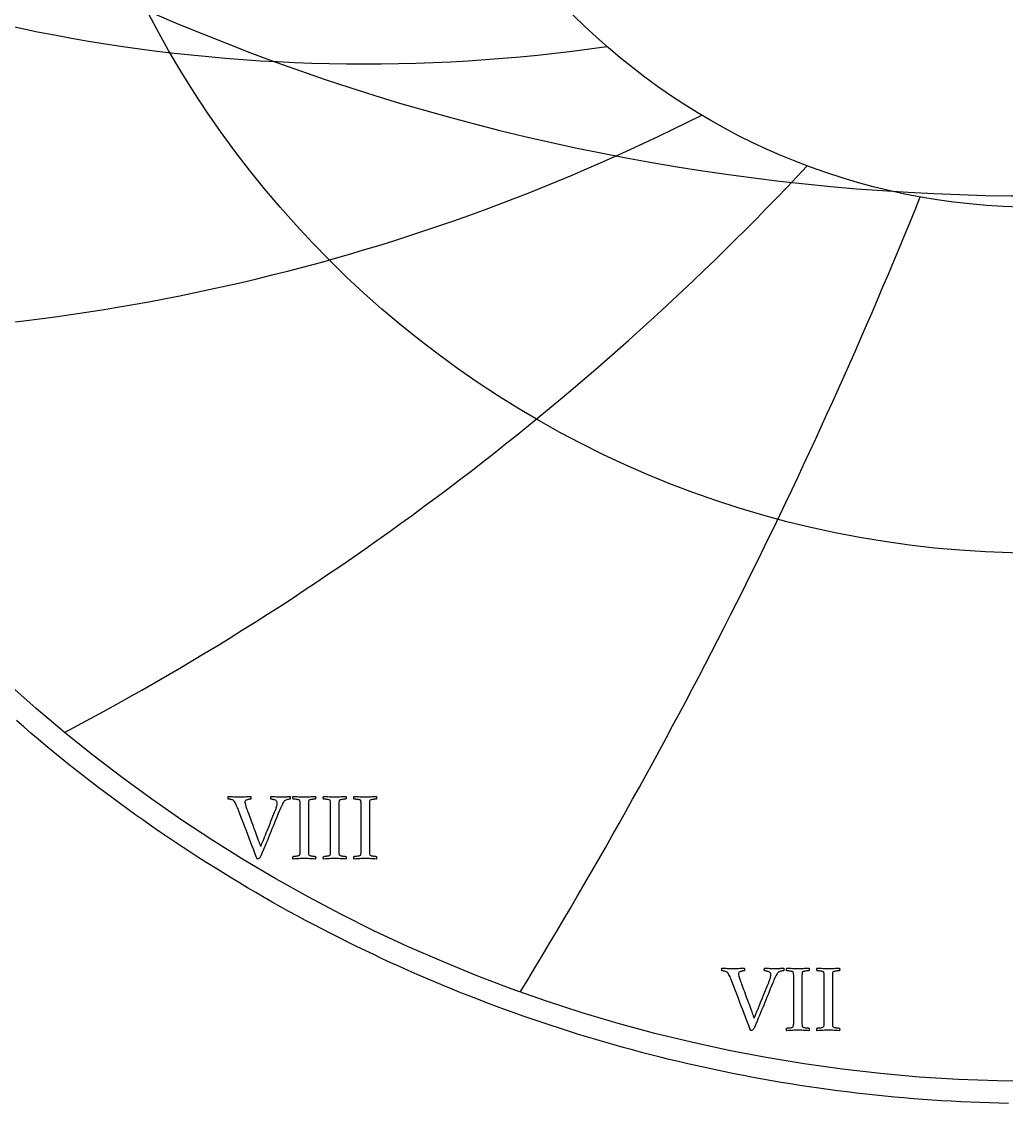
# Model space of a CAD drawing. Header units: millimetres. Extents: x -69 to 69, y -69 to 71.
# Drawn here: x -45.41 to -1.37, y -69.38 to -21 of the extents above; entities that cross this region are included whole.
import ezdxf

# ---------------------------------------------------------------- set-up
doc = ezdxf.new("R2010")
doc.units = ezdxf.units.MM
for name, color, linetype in [('CUT_OUTER', 1, 'Continuous'), ('ENGRAVE', 7, 'Continuous'), ('ENGRAVE_FINE', 8, 'Continuous'), ('TEXT', 5, 'Continuous')]:
    doc.layers.add(name, color=color, linetype=linetype)

msp = doc.modelspace()

# ---------------------------------------------------------------- linework, layer by layer
at = {"layer": 'CUT_OUTER'}
msp.add_lwpolyline([(-1.2772, -69.3782), (-1.7029, -69.3691), (-2.1285, -69.3573), (-2.5541, -69.343), (-2.9795, -69.326), (-3.4048, -69.3064), (-3.83, -69.2842), (-4.255, -69.2594), (-4.6799, -69.232), (-5.1046, -69.202), (-5.5292, -69.1694), (-5.9535, -69.1341), (-6.3776, -69.0963), (-6.8014, -69.0559), (-7.225, -69.0128), (-7.6483, -68.9672), (-8.0713, -68.919), (-8.4941, -68.8682), (-8.9165, -68.8147), (-9.3386, -68.7587), (-9.7603, -68.7001), (-10.1816, -68.639), (-10.6026, -68.5752), (-11.0232, -68.5088), (-11.4433, -68.4399), (-11.863, -68.3684), (-12.2823, -68.2943), (-12.7011, -68.2177), (-13.1195, -68.1385), (-13.5373, -68.0567), (-13.9547, -67.9723), (-14.3715, -67.8854), (-14.7877, -67.796), (-15.2034, -67.704), (-15.6186, -67.6094), (-16.0331, -67.5123), (-16.4471, -67.4127), (-16.8604, -67.3105), (-17.2731, -67.2057), (-17.6851, -67.0985), (-18.0965, -66.9887), (-18.5072, -66.8764), (-18.9172, -66.7616), (-19.3265, -66.6443), (-19.735, -66.5244), (-20.1429, -66.4021), (-20.5499, -66.2772), (-20.9562, -66.1499), (-21.3617, -66.0201), (-21.7664, -65.8878), (-22.1702, -65.753), (-22.5733, -65.6157), (-22.9755, -65.476), (-23.3768, -65.3337), (-23.7772, -65.1891), (-24.1768, -65.042), (-24.5754, -64.8924), (-24.9731, -64.7404), (-25.3699, -64.5859), (-25.7657, -64.429), (-26.1605, -64.2697), (-26.5544, -64.108), (-26.9473, -63.9439), (-27.3391, -63.7773), (-27.7299, -63.6084), (-28.1197, -63.437), (-28.5084, -63.2633), (-28.896, -63.0872), (-29.2826, -62.9087), (-29.668, -62.7278), (-30.0524, -62.5446), (-30.4356, -62.359), (-30.8176, -62.1711), (-31.1985, -61.9808), (-31.5783, -61.7882), (-31.9568, -61.5933), (-32.3341, -61.3961), (-32.7102, -61.1965), (-33.0851, -60.9947), (-33.4587, -60.7905), (-33.8311, -60.5841), (-34.2022, -60.3753), (-34.572, -60.1643), (-34.9405, -59.9511), (-35.3077, -59.7356), (-35.6736, -59.5178), (-36.0381, -59.2978), (-36.4013, -59.0755), (-36.7631, -58.8511), (-37.1235, -58.6244), (-37.4825, -58.3955), (-37.8401, -58.1644), (-38.1963, -57.9311), (-38.551, -57.6957), (-38.9043, -57.458), (-39.2561, -57.2183), (-39.6065, -56.9763), (-39.9553, -56.7322), (-40.3027, -56.486), (-40.6485, -56.2376), (-40.9928, -55.9872), (-41.3356, -55.7346), (-41.6768, -55.4799), (-42.0164, -55.2231), (-42.3545, -54.9643), (-42.6909, -54.7034), (-43.0258, -54.4404), (-43.359, -54.1754), (-43.6906, -53.9083), (-44.0205, -53.6392), (-44.3488, -53.3681), (-44.6755, -53.095), (-45.0004, -52.8198), (-45.3237, -52.5427), (-45.6452, -52.2636)], dxfattribs=at)
at = {"layer": 'ENGRAVE'}
for radius in [68.4, 44.7739, 29.3085]:
    msp.add_circle((0, 0), radius, dxfattribs=at)
for centre, radius, start, end in [((-30.0679, 52.0792), 74.9735, 240.368967, 278.303282), ((-56.2428, 56.2428), 91.2755, 268.414464, 296.8652), ((-102.7349, 59.314), 126.7963, 297.85423, 316.821388), ((-228.3873, 61.1962), 240.6459, 328.545, 338.028579)]:
    msp.add_arc(centre, radius, start, end, dxfattribs=at)
at = {"layer": 'ENGRAVE_FINE'}
msp.add_arc((0, 70.6318), 99.4314, 226.548961, 313.451039, dxfattribs=at)
at = {"layer": 'TEXT'}
for points in [[(-35.6866, -55.669), (-35.6181, -55.6686), (-35.5507, -55.6674), (-35.4844, -55.6654), (-35.4191, -55.6626), (-35.3547, -55.6595), (-35.2908, -55.6566), (-35.2274, -55.6541), (-35.1645, -55.6518), (-35.1609, -55.6624), (-35.1586, -55.6771), (-35.1577, -55.6959), (-35.1581, -55.7187), (-35.1598, -55.7406), (-35.1629, -55.757), (-35.1674, -55.7676), (-35.1732, -55.7726), (-35.1846, -55.7733), (-35.2018, -55.7753), (-35.2246, -55.7787), (-35.253, -55.7834), (-35.2839, -55.7899), (-35.314, -55.7985), (-35.3432, -55.8093), (-35.3717, -55.8222), (-35.3962, -55.8383), (-35.4137, -55.8583), (-35.4242, -55.8825), (-35.4278, -55.9107), (-35.4229, -55.9544), (-35.4083, -56.0164), (-35.3841, -56.0967), (-35.3501, -56.1954), (-35.3313, -56.2468), (-35.3096, -56.306), (-35.285, -56.373), (-35.2573, -56.4479), (-35.2275, -56.5286), (-35.1964, -56.6134), (-35.1639, -56.7023), (-35.13, -56.7952), (-35.0954, -56.8901), (-35.0605, -56.9851), (-35.0253, -57.08), (-34.9898, -57.1749), (-34.955, -57.268), (-34.9218, -57.3572), (-34.8903, -57.4427), (-34.8604, -57.5244), (-34.8326, -57.6006), (-34.8075, -57.6695), (-34.7851, -57.7311), (-34.7654, -57.7855), (-34.7491, -57.8304), (-34.7368, -57.8637), (-34.7286, -57.8854), (-34.7244, -57.8955), (-34.7177, -57.8808), (-34.7061, -57.854), (-34.6896, -57.815), (-34.6683, -57.7639), (-34.6431, -57.7028), (-34.6149, -57.6339), (-34.5838, -57.5572), (-34.5497, -57.4726), (-34.5131, -57.3819), (-34.4747, -57.2866), (-34.4344, -57.1866), (-34.3922, -57.0821), (-34.3489, -56.9749), (-34.3054, -56.8669), (-34.2615, -56.7581), (-34.2174, -56.6485), (-34.1739, -56.5401), (-34.1317, -56.4349), (-34.0908, -56.333), (-34.0513, -56.2343), (-34.0368, -56.1971), (-34.0233, -56.1588), (-34.0109, -56.1194), (-33.9995, -56.0789), (-33.9901, -56.0396), (-33.9834, -56.0034), (-33.9793, -55.9705), (-33.978, -55.9409), (-33.9816, -55.9085), (-33.9925, -55.8805), (-34.0107, -55.8567), (-34.0362, -55.8373), (-34.0659, -55.8214), (-34.0966, -55.8082), (-34.1284, -55.7977), (-34.1613, -55.7899), (-34.1922, -55.7842), (-34.218, -55.7801), (-34.2386, -55.7777), (-34.2541, -55.7769), (-34.2617, -55.77), (-34.2671, -55.758), (-34.2703, -55.7409), (-34.2714, -55.7187), (-34.2703, -55.6959), (-34.2671, -55.6771), (-34.2617, -55.6624), (-34.2541, -55.6518), (-34.1967, -55.6541), (-34.1409, -55.6566), (-34.0866, -55.6595), (-34.0341, -55.6626), (-33.9815, -55.6654), (-33.9273, -55.6674), (-33.8714, -55.6686), (-33.814, -55.669), (-33.7669, -55.6689), (-33.725, -55.6685), (-33.6882, -55.6678), (-33.6565, -55.6669), (-33.6275, -55.6657), (-33.5988, -55.6642), (-33.5704, -55.6624), (-33.5422, -55.6604), (-33.5125, -55.6582), (-33.4796, -55.6561), (-33.4435, -55.6539), (-33.4041, -55.6518), (-33.4006, -55.6626), (-33.3987, -55.6777), (-33.3984, -55.6971), (-33.3998, -55.7208), (-33.4022, -55.7435), (-33.4052, -55.7596), (-33.4087, -55.7694), (-33.4127, -55.7726), (-33.4298, -55.7739), (-33.4553, -55.778), (-33.4892, -55.7847), (-33.5314, -55.7942), (-33.5755, -55.8076), (-33.615, -55.8265), (-33.6499, -55.8508), (-33.6802, -55.8805), (-33.7011, -55.9076), (-33.725, -55.9457), (-33.7518, -55.9949), (-33.7816, -56.0552), (-33.812, -56.1203), (-33.8404, -56.1841), (-33.867, -56.2465), (-33.8917, -56.3076), (-33.9487, -56.4492), (-34.0033, -56.5849), (-34.0555, -56.7146), (-34.1053, -56.8384), (-34.1535, -56.9581), (-34.2013, -57.0757), (-34.2485, -57.1911), (-34.2951, -57.3044), (-34.3419, -57.4176), (-34.3895, -57.533), (-34.4379, -57.6506), (-34.4871, -57.7704), (-34.5384, -57.8944), (-34.5928, -58.0249), (-34.6505, -58.1619), (-34.7115, -58.3054), (-34.7292, -58.3432), (-34.7476, -58.3744), (-34.7669, -58.3992), (-34.787, -58.4176), (-34.8076, -58.4308), (-34.8285, -58.4402), (-34.8497, -58.4459), (-34.8711, -58.4478), (-34.8773, -58.446), (-34.883, -58.4408), (-34.8881, -58.432), (-34.8927, -58.4197), (-34.897, -58.4067), (-34.9013, -58.3955), (-34.9057, -58.3862), (-34.91, -58.3788), (-34.98, -58.1942), (-35.0475, -58.0158), (-35.1126, -57.8436), (-35.1753, -57.6776), (-35.2371, -57.514), (-35.2994, -57.3491), (-35.3622, -57.1829), (-35.4256, -57.0153), (-35.4913, -56.8427), (-35.561, -56.6614), (-35.6347, -56.4716), (-35.7125, -56.2731), (-35.7361, -56.2122), (-35.7595, -56.1545), (-35.7825, -56.1), (-35.8053, -56.0487), (-35.8286, -56.0002), (-35.8533, -55.9538), (-35.8793, -55.9096), (-35.9067, -55.8675), (-35.9196, -55.8511), (-35.9369, -55.8362), (-35.9585, -55.823), (-35.9844, -55.8114), (-36.0123, -55.8014), (-36.0399, -55.7931), (-36.0673, -55.7863), (-36.0944, -55.7812), (-36.1196, -55.7774), (-36.1413, -55.7747), (-36.1595, -55.7731), (-36.1742, -55.7726), (-36.1761, -55.769), (-36.1775, -55.758), (-36.1783, -55.7398), (-36.1785, -55.7143), (-36.1783, -55.6886), (-36.1775, -55.6696), (-36.1761, -55.6573), (-36.1742, -55.6518), (-36.104, -55.6541), (-36.0399, -55.6566), (-35.9821, -55.6595), (-35.9304, -55.6626), (-35.8788, -55.6654), (-35.8209, -55.6674), (-35.7569, -55.6686), (-35.6866, -55.669)], [(-32.7698, -55.669), (-32.7077, -55.6686), (-32.6463, -55.6674), (-32.5858, -55.6654), (-32.526, -55.6626), (-32.466, -55.6595), (-32.4047, -55.6566), (-32.342, -55.6541), (-32.2779, -55.6518), (-32.2705, -55.662), (-32.2655, -55.6755), (-32.263, -55.6922), (-32.2628, -55.7122), (-32.2646, -55.7321), (-32.2677, -55.7489), (-32.2721, -55.7623), (-32.2779, -55.7726), (-32.2936, -55.773), (-32.3146, -55.7742), (-32.341, -55.7762), (-32.3728, -55.7791), (-32.4068, -55.7827), (-32.4397, -55.7872), (-32.4716, -55.7924), (-32.5023, -55.7985), (-32.5293, -55.8058), (-32.5498, -55.8147), (-32.5638, -55.8252), (-32.5713, -55.8373), (-32.5771, -55.8605), (-32.5816, -55.8869), (-32.5847, -55.9166), (-32.5864, -55.9495), (-32.5874, -55.9848), (-32.5881, -56.0218), (-32.5885, -56.0603), (-32.5886, -56.1005), (-32.5886, -56.107), (-32.5886, -56.1135), (-32.5886, -56.1199), (-32.5886, -56.1264), (-32.5886, -56.1329), (-32.5886, -56.1394), (-32.5886, -56.1458), (-32.5886, -56.1523), (-32.5886, -57.9516), (-32.5886, -57.9581), (-32.5886, -57.9645), (-32.5886, -57.971), (-32.5886, -57.9775), (-32.5886, -57.9839), (-32.5886, -57.9904), (-32.5886, -57.9969), (-32.5886, -58.0034), (-32.5885, -58.0434), (-32.5881, -58.0816), (-32.5874, -58.1178), (-32.5864, -58.1522), (-32.5847, -58.1842), (-32.5816, -58.2132), (-32.5771, -58.2392), (-32.5713, -58.2623), (-32.5638, -58.2728), (-32.5498, -58.2827), (-32.5293, -58.2922), (-32.5023, -58.3011), (-32.4716, -58.309), (-32.4397, -58.3156), (-32.4068, -58.3209), (-32.3728, -58.3248), (-32.341, -58.3277), (-32.3146, -58.3297), (-32.2936, -58.3309), (-32.2779, -58.3313), (-32.2721, -58.3415), (-32.2677, -58.355), (-32.2646, -58.3717), (-32.2628, -58.3917), (-32.263, -58.4117), (-32.2655, -58.4284), (-32.2705, -58.4419), (-32.2779, -58.4521), (-32.342, -58.4479), (-32.4047, -58.444), (-32.466, -58.4404), (-32.526, -58.437), (-32.5858, -58.4342), (-32.6463, -58.4322), (-32.7077, -58.4309), (-32.7698, -58.4305), (-32.8305, -58.4309), (-32.8917, -58.4322), (-32.9535, -58.4342), (-33.0158, -58.437), (-33.0786, -58.4404), (-33.142, -58.444), (-33.2059, -58.4479), (-33.2703, -58.4521), (-33.2778, -58.4419), (-33.2827, -58.4284), (-33.2853, -58.4117), (-33.2854, -58.3917), (-33.2837, -58.3717), (-33.2806, -58.355), (-33.2761, -58.3415), (-33.2703, -58.3313), (-33.2547, -58.3309), (-33.2337, -58.3297), (-33.2072, -58.3277), (-33.1754, -58.3248), (-33.1413, -58.3209), (-33.108, -58.3156), (-33.0755, -58.309), (-33.0438, -58.3011), (-33.0162, -58.2922), (-32.9958, -58.2827), (-32.9827, -58.2728), (-32.9769, -58.2623), (-32.9692, -58.2345), (-32.9634, -58.2029), (-32.9595, -58.1676), (-32.9575, -58.1285), (-32.9566, -58.0867), (-32.9559, -58.0433), (-32.9555, -57.9982), (-32.9554, -57.9516), (-32.9554, -56.1523), (-32.9555, -56.1055), (-32.9559, -56.0601), (-32.9566, -56.016), (-32.9575, -55.9732), (-32.9595, -55.9332), (-32.9634, -55.8972), (-32.9692, -55.8652), (-32.9769, -55.8373), (-32.9827, -55.8252), (-32.9958, -55.8147), (-33.0162, -55.8058), (-33.0438, -55.7985), (-33.0755, -55.7924), (-33.108, -55.7872), (-33.1413, -55.7827), (-33.1754, -55.7791), (-33.2072, -55.7762), (-33.2337, -55.7742), (-33.2547, -55.773), (-33.2703, -55.7726), (-33.2761, -55.7623), (-33.2806, -55.7489), (-33.2837, -55.7321), (-33.2854, -55.7122), (-33.2853, -55.6922), (-33.2827, -55.6755), (-33.2778, -55.662), (-33.2703, -55.6518), (-33.2059, -55.6541), (-33.142, -55.6566), (-33.0786, -55.6595), (-33.0158, -55.6626), (-32.9535, -55.6654), (-32.8917, -55.6674), (-32.8305, -55.6686), (-32.7698, -55.669)], [(-31.4063, -55.669), (-31.3442, -55.6686), (-31.2828, -55.6674), (-31.2223, -55.6654), (-31.1625, -55.6626), (-31.1025, -55.6595), (-31.0412, -55.6566), (-30.9785, -55.6541), (-30.9144, -55.6518), (-30.907, -55.662), (-30.902, -55.6755), (-30.8995, -55.6922), (-30.8993, -55.7122), (-30.9011, -55.7321), (-30.9042, -55.7489), (-30.9086, -55.7623), (-30.9144, -55.7726), (-30.9301, -55.773), (-30.9511, -55.7742), (-30.9775, -55.7762), (-31.0094, -55.7791), (-31.0433, -55.7827), (-31.0762, -55.7872), (-31.1081, -55.7924), (-31.1388, -55.7985), (-31.1658, -55.8058), (-31.1863, -55.8147), (-31.2003, -55.8252), (-31.2078, -55.8373), (-31.2136, -55.8605), (-31.2181, -55.8869), (-31.2212, -55.9166), (-31.2229, -55.9495), (-31.2239, -55.9848), (-31.2246, -56.0218), (-31.225, -56.0603), (-31.2251, -56.1005), (-31.2251, -56.107), (-31.2251, -56.1135), (-31.2251, -56.1199), (-31.2251, -56.1264), (-31.2251, -56.1329), (-31.2251, -56.1394), (-31.2251, -56.1458), (-31.2251, -56.1523), (-31.2251, -57.9516), (-31.2251, -57.9581), (-31.2251, -57.9645), (-31.2251, -57.971), (-31.2251, -57.9775), (-31.2251, -57.9839), (-31.2251, -57.9904), (-31.2251, -57.9969), (-31.2251, -58.0034), (-31.225, -58.0434), (-31.2246, -58.0816), (-31.2239, -58.1178), (-31.2229, -58.1522), (-31.2212, -58.1842), (-31.2181, -58.2132), (-31.2136, -58.2392), (-31.2078, -58.2623), (-31.2003, -58.2728), (-31.1863, -58.2827), (-31.1658, -58.2922), (-31.1388, -58.3011), (-31.1081, -58.309), (-31.0762, -58.3156), (-31.0433, -58.3209), (-31.0094, -58.3248), (-30.9775, -58.3277), (-30.9511, -58.3297), (-30.9301, -58.3309), (-30.9144, -58.3313), (-30.9086, -58.3415), (-30.9042, -58.355), (-30.9011, -58.3717), (-30.8993, -58.3917), (-30.8995, -58.4117), (-30.902, -58.4284), (-30.907, -58.4419), (-30.9144, -58.4521), (-30.9785, -58.4479), (-31.0412, -58.444), (-31.1025, -58.4404), (-31.1625, -58.437), (-31.2223, -58.4342), (-31.2828, -58.4322), (-31.3442, -58.4309), (-31.4063, -58.4305), (-31.467, -58.4309), (-31.5282, -58.4322), (-31.59, -58.4342), (-31.6523, -58.437), (-31.7151, -58.4404), (-31.7785, -58.444), (-31.8424, -58.4479), (-31.9068, -58.4521), (-31.9143, -58.4419), (-31.9193, -58.4284), (-31.9218, -58.4117), (-31.9219, -58.3917), (-31.9202, -58.3717), (-31.9171, -58.355), (-31.9126, -58.3415), (-31.9068, -58.3313), (-31.8912, -58.3309), (-31.8702, -58.3297), (-31.8437, -58.3277), (-31.8119, -58.3248), (-31.7778, -58.3209), (-31.7445, -58.3156), (-31.712, -58.309), (-31.6803, -58.3011), (-31.6527, -58.2922), (-31.6323, -58.2827), (-31.6192, -58.2728), (-31.6134, -58.2623), (-31.6058, -58.2345), (-31.6, -58.2029), (-31.596, -58.1676), (-31.594, -58.1285), (-31.5931, -58.0867), (-31.5924, -58.0433), (-31.592, -57.9982), (-31.5919, -57.9516), (-31.5919, -56.1523), (-31.592, -56.1055), (-31.5924, -56.0601), (-31.5931, -56.016), (-31.594, -55.9732), (-31.596, -55.9332), (-31.6, -55.8972), (-31.6058, -55.8652), (-31.6134, -55.8373), (-31.6192, -55.8252), (-31.6323, -55.8147), (-31.6527, -55.8058), (-31.6803, -55.7985), (-31.712, -55.7924), (-31.7445, -55.7872), (-31.7778, -55.7827), (-31.8119, -55.7791), (-31.8437, -55.7762), (-31.8702, -55.7742), (-31.8912, -55.773), (-31.9068, -55.7726), (-31.9126, -55.7623), (-31.9171, -55.7489), (-31.9202, -55.7321), (-31.9219, -55.7122), (-31.9218, -55.6922), (-31.9193, -55.6755), (-31.9143, -55.662), (-31.9068, -55.6518), (-31.8424, -55.6541), (-31.7785, -55.6566), (-31.7151, -55.6595), (-31.6523, -55.6626), (-31.59, -55.6654), (-31.5282, -55.6674), (-31.467, -55.6686), (-31.4063, -55.669)], [(-30.0428, -55.669), (-29.9807, -55.6686), (-29.9193, -55.6674), (-29.8588, -55.6654), (-29.799, -55.6626), (-29.739, -55.6595), (-29.6777, -55.6566), (-29.615, -55.6541), (-29.5509, -55.6518), (-29.5435, -55.662), (-29.5385, -55.6755), (-29.536, -55.6922), (-29.5358, -55.7122), (-29.5376, -55.7321), (-29.5407, -55.7489), (-29.5451, -55.7623), (-29.5509, -55.7726), (-29.5666, -55.773), (-29.5876, -55.7742), (-29.614, -55.7762), (-29.6459, -55.7791), (-29.6798, -55.7827), (-29.7128, -55.7872), (-29.7446, -55.7924), (-29.7753, -55.7985), (-29.8023, -55.8058), (-29.8228, -55.8147), (-29.8368, -55.8252), (-29.8444, -55.8373), (-29.8502, -55.8605), (-29.8546, -55.8869), (-29.8577, -55.9166), (-29.8595, -55.9495), (-29.8604, -55.9848), (-29.8611, -56.0218), (-29.8615, -56.0603), (-29.8616, -56.1005), (-29.8616, -56.107), (-29.8616, -56.1135), (-29.8616, -56.1199), (-29.8616, -56.1264), (-29.8616, -56.1329), (-29.8616, -56.1394), (-29.8616, -56.1458), (-29.8616, -56.1523), (-29.8616, -57.9516), (-29.8616, -57.9581), (-29.8616, -57.9645), (-29.8616, -57.971), (-29.8616, -57.9775), (-29.8616, -57.9839), (-29.8616, -57.9904), (-29.8616, -57.9969), (-29.8616, -58.0034), (-29.8615, -58.0434), (-29.8611, -58.0816), (-29.8604, -58.1178), (-29.8595, -58.1522), (-29.8577, -58.1842), (-29.8546, -58.2132), (-29.8502, -58.2392), (-29.8444, -58.2623), (-29.8368, -58.2728), (-29.8228, -58.2827), (-29.8023, -58.2922), (-29.7753, -58.3011), (-29.7446, -58.309), (-29.7128, -58.3156), (-29.6798, -58.3209), (-29.6459, -58.3248), (-29.614, -58.3277), (-29.5876, -58.3297), (-29.5666, -58.3309), (-29.5509, -58.3313), (-29.5451, -58.3415), (-29.5407, -58.355), (-29.5376, -58.3717), (-29.5358, -58.3917), (-29.536, -58.4117), (-29.5385, -58.4284), (-29.5435, -58.4419), (-29.5509, -58.4521), (-29.615, -58.4479), (-29.6777, -58.444), (-29.739, -58.4404), (-29.799, -58.437), (-29.8588, -58.4342), (-29.9193, -58.4322), (-29.9807, -58.4309), (-30.0428, -58.4305), (-30.1035, -58.4309), (-30.1647, -58.4322), (-30.2265, -58.4342), (-30.2888, -58.437), (-30.3516, -58.4404), (-30.415, -58.444), (-30.4789, -58.4479), (-30.5434, -58.4521), (-30.5508, -58.4419), (-30.5558, -58.4284), (-30.5583, -58.4117), (-30.5585, -58.3917), (-30.5567, -58.3717), (-30.5536, -58.355), (-30.5492, -58.3415), (-30.5434, -58.3313), (-30.5277, -58.3309), (-30.5067, -58.3297), (-30.4803, -58.3277), (-30.4484, -58.3248), (-30.4143, -58.3209), (-30.381, -58.3156), (-30.3485, -58.309), (-30.3168, -58.3011), (-30.2892, -58.2922), (-30.2688, -58.2827), (-30.2557, -58.2728), (-30.2499, -58.2623), (-30.2423, -58.2345), (-30.2365, -58.2029), (-30.2326, -58.1676), (-30.2305, -58.1285), (-30.2296, -58.0867), (-30.2289, -58.0433), (-30.2285, -57.9982), (-30.2284, -57.9516), (-30.2284, -56.1523), (-30.2285, -56.1055), (-30.2289, -56.0601), (-30.2296, -56.016), (-30.2305, -55.9732), (-30.2326, -55.9332), (-30.2365, -55.8972), (-30.2423, -55.8652), (-30.2499, -55.8373), (-30.2557, -55.8252), (-30.2688, -55.8147), (-30.2892, -55.8058), (-30.3168, -55.7985), (-30.3485, -55.7924), (-30.381, -55.7872), (-30.4143, -55.7827), (-30.4484, -55.7791), (-30.4803, -55.7762), (-30.5067, -55.7742), (-30.5277, -55.773), (-30.5434, -55.7726), (-30.5492, -55.7623), (-30.5536, -55.7489), (-30.5567, -55.7321), (-30.5585, -55.7122), (-30.5583, -55.6922), (-30.5558, -55.6755), (-30.5508, -55.662), (-30.5434, -55.6518), (-30.4789, -55.6541), (-30.415, -55.6566), (-30.3516, -55.6595), (-30.2888, -55.6626), (-30.2265, -55.6654), (-30.1647, -55.6674), (-30.1035, -55.6686), (-30.0428, -55.669)], [(-13.6109, -63.3468), (-13.5424, -63.3464), (-13.475, -63.3452), (-13.4086, -63.3432), (-13.3434, -63.3403), (-13.2789, -63.3372), (-13.215, -63.3344), (-13.1516, -63.3318), (-13.0888, -63.3296), (-13.0851, -63.3402), (-13.0828, -63.3549), (-13.0819, -63.3736), (-13.0823, -63.3964), (-13.0841, -63.4184), (-13.0872, -63.4347), (-13.0916, -63.4454), (-13.0974, -63.4504), (-13.1089, -63.451), (-13.126, -63.4531), (-13.1488, -63.4564), (-13.1772, -63.4612), (-13.2081, -63.4676), (-13.2382, -63.4763), (-13.2674, -63.487), (-13.2959, -63.5), (-13.3204, -63.516), (-13.338, -63.5361), (-13.3485, -63.5603), (-13.352, -63.5884), (-13.3471, -63.6321), (-13.3326, -63.6942), (-13.3083, -63.7745), (-13.2743, -63.8732), (-13.2556, -63.9246), (-13.2339, -63.9838), (-13.2092, -64.0508), (-13.1815, -64.1256), (-13.1517, -64.2064), (-13.1206, -64.2912), (-13.0881, -64.3801), (-13.0543, -64.473), (-13.0196, -64.5679), (-12.9847, -64.6628), (-12.9495, -64.7578), (-12.914, -64.8527), (-12.8792, -64.9457), (-12.8461, -65.035), (-12.8145, -65.1205), (-12.7846, -65.2022), (-12.7568, -65.2784), (-12.7317, -65.3473), (-12.7093, -65.4089), (-12.6897, -65.4632), (-12.6733, -65.5081), (-12.6611, -65.5415), (-12.6528, -65.5632), (-12.6487, -65.5733), (-12.6419, -65.5586), (-12.6303, -65.5317), (-12.6139, -65.4928), (-12.5926, -65.4417), (-12.5674, -65.3806), (-12.5392, -65.3117), (-12.508, -65.235), (-12.4739, -65.1504), (-12.4374, -65.0597), (-12.3989, -64.9643), (-12.3586, -64.8644), (-12.3164, -64.7599), (-12.2731, -64.6527), (-12.2296, -64.5447), (-12.1858, -64.4359), (-12.1417, -64.3263), (-12.0981, -64.2179), (-12.0559, -64.1127), (-12.0151, -64.0108), (-11.9755, -63.9121), (-11.961, -63.8748), (-11.9475, -63.8365), (-11.9351, -63.7972), (-11.9238, -63.7567), (-11.9143, -63.7174), (-11.9076, -63.6812), (-11.9035, -63.6483), (-11.9022, -63.6187), (-11.9058, -63.5863), (-11.9168, -63.5582), (-11.935, -63.5345), (-11.9604, -63.5151), (-11.9901, -63.4992), (-12.0209, -63.486), (-12.0527, -63.4755), (-12.0856, -63.4676), (-12.1165, -63.462), (-12.1422, -63.4579), (-12.1628, -63.4555), (-12.1783, -63.4547), (-12.1859, -63.4478), (-12.1913, -63.4358), (-12.1945, -63.4187), (-12.1956, -63.3964), (-12.1945, -63.3736), (-12.1913, -63.3549), (-12.1859, -63.3402), (-12.1783, -63.3296), (-12.1209, -63.3318), (-12.0651, -63.3344), (-12.0109, -63.3372), (-11.9583, -63.3403), (-11.9057, -63.3432), (-11.8515, -63.3452), (-11.7957, -63.3464), (-11.7382, -63.3468), (-11.6912, -63.3467), (-11.6492, -63.3463), (-11.6124, -63.3456), (-11.5807, -63.3447), (-11.5517, -63.3434), (-11.523, -63.342), (-11.4946, -63.3402), (-11.4664, -63.3382), (-11.4367, -63.336), (-11.4038, -63.3339), (-11.3677, -63.3317), (-11.3283, -63.3296), (-11.3248, -63.3403), (-11.3229, -63.3554), (-11.3227, -63.3749), (-11.324, -63.3986), (-11.3264, -63.4212), (-11.3294, -63.4374), (-11.3329, -63.4471), (-11.337, -63.4504), (-11.3541, -63.4517), (-11.3796, -63.4558), (-11.4134, -63.4625), (-11.4556, -63.4719), (-11.4997, -63.4854), (-11.5392, -63.5043), (-11.5741, -63.5286), (-11.6045, -63.5582), (-11.6254, -63.5853), (-11.6492, -63.6235), (-11.6761, -63.6727), (-11.7059, -63.733), (-11.7362, -63.7981), (-11.7647, -63.8619), (-11.7912, -63.9243), (-11.8159, -63.9854), (-11.8729, -64.127), (-11.9275, -64.2626), (-11.9797, -64.3924), (-12.0295, -64.5161), (-12.0778, -64.6359), (-12.1255, -64.7535), (-12.1727, -64.8689), (-12.2193, -64.9821), (-12.2661, -65.0954), (-12.3137, -65.2108), (-12.3621, -65.3284), (-12.4113, -65.4481), (-12.4626, -65.5722), (-12.5171, -65.7027), (-12.5748, -65.8397), (-12.6357, -65.9832), (-12.6534, -66.0209), (-12.6719, -66.0522), (-12.6911, -66.077), (-12.7112, -66.0954), (-12.7319, -66.1086), (-12.7528, -66.118), (-12.7739, -66.1237), (-12.7954, -66.1256), (-12.8016, -66.1238), (-12.8072, -66.1186), (-12.8124, -66.1098), (-12.8169, -66.0975), (-12.8213, -66.0844), (-12.8256, -66.0733), (-12.8299, -66.064), (-12.8342, -66.0565), (-12.9042, -65.8719), (-12.9717, -65.6935), (-13.0369, -65.5214), (-13.0996, -65.3554), (-13.1613, -65.1918), (-13.2236, -65.0269), (-13.2864, -64.8606), (-13.3498, -64.693), (-13.4155, -64.5205), (-13.4852, -64.3392), (-13.559, -64.1494), (-13.6368, -63.9509), (-13.6604, -63.8899), (-13.6837, -63.8322), (-13.7067, -63.7778), (-13.7295, -63.7265), (-13.7529, -63.678), (-13.7775, -63.6316), (-13.8036, -63.5874), (-13.8309, -63.5453), (-13.8439, -63.5288), (-13.8611, -63.514), (-13.8827, -63.5008), (-13.9086, -63.4892), (-13.9365, -63.4792), (-13.9641, -63.4709), (-13.9915, -63.4641), (-14.0186, -63.459), (-14.0438, -63.4552), (-14.0655, -63.4525), (-14.0838, -63.4509), (-14.0984, -63.4504), (-14.1003, -63.4467), (-14.1017, -63.4358), (-14.1025, -63.4176), (-14.1028, -63.3921), (-14.1025, -63.3664), (-14.1017, -63.3474), (-14.1003, -63.3351), (-14.0984, -63.3296), (-14.0282, -63.3318), (-13.9641, -63.3344), (-13.9063, -63.3372), (-13.8547, -63.3403), (-13.803, -63.3432), (-13.7452, -63.3452), (-13.6811, -63.3464), (-13.6109, -63.3468)], [(-10.694, -63.3468), (-10.6319, -63.3464), (-10.5705, -63.3452), (-10.51, -63.3432), (-10.4503, -63.3403), (-10.3902, -63.3372), (-10.3289, -63.3344), (-10.2662, -63.3318), (-10.2021, -63.3296), (-10.1947, -63.3398), (-10.1897, -63.3533), (-10.1872, -63.37), (-10.187, -63.39), (-10.1888, -63.4099), (-10.1919, -63.4266), (-10.1964, -63.4401), (-10.2021, -63.4504), (-10.2178, -63.4508), (-10.2388, -63.452), (-10.2653, -63.454), (-10.2971, -63.4568), (-10.3311, -63.4605), (-10.364, -63.4649), (-10.3958, -63.4702), (-10.4265, -63.4763), (-10.4535, -63.4835), (-10.474, -63.4924), (-10.488, -63.503), (-10.4956, -63.5151), (-10.5014, -63.5383), (-10.5058, -63.5647), (-10.5089, -63.5944), (-10.5107, -63.6273), (-10.5116, -63.6626), (-10.5123, -63.6996), (-10.5127, -63.7381), (-10.5128, -63.7783), (-10.5128, -63.7848), (-10.5128, -63.7912), (-10.5128, -63.7977), (-10.5128, -63.8042), (-10.5128, -63.8107), (-10.5128, -63.8171), (-10.5128, -63.8236), (-10.5128, -63.8301), (-10.5128, -65.6294), (-10.5128, -65.6358), (-10.5128, -65.6423), (-10.5128, -65.6488), (-10.5128, -65.6553), (-10.5128, -65.6617), (-10.5128, -65.6682), (-10.5128, -65.6747), (-10.5128, -65.6811), (-10.5127, -65.7212), (-10.5123, -65.7593), (-10.5116, -65.7956), (-10.5107, -65.83), (-10.5089, -65.862), (-10.5058, -65.891), (-10.5014, -65.917), (-10.4956, -65.94), (-10.488, -65.9506), (-10.474, -65.9605), (-10.4535, -65.97), (-10.4265, -65.9789), (-10.3958, -65.9868), (-10.364, -65.9934), (-10.3311, -65.9987), (-10.2971, -66.0026), (-10.2653, -66.0054), (-10.2388, -66.0075), (-10.2178, -66.0087), (-10.2021, -66.0091), (-10.1964, -66.0193), (-10.1919, -66.0328), (-10.1888, -66.0495), (-10.187, -66.0695), (-10.1872, -66.0894), (-10.1897, -66.1062), (-10.1947, -66.1196), (-10.2021, -66.1299), (-10.2662, -66.1257), (-10.3289, -66.1218), (-10.3902, -66.1182), (-10.4503, -66.1148), (-10.51, -66.112), (-10.5705, -66.1099), (-10.6319, -66.1087), (-10.694, -66.1083), (-10.7547, -66.1087), (-10.8159, -66.1099), (-10.8777, -66.112), (-10.94, -66.1148), (-11.0028, -66.1182), (-11.0662, -66.1218), (-11.1301, -66.1257), (-11.1946, -66.1299), (-11.202, -66.1196), (-11.207, -66.1062), (-11.2095, -66.0894), (-11.2097, -66.0695), (-11.2079, -66.0495), (-11.2048, -66.0328), (-11.2004, -66.0193), (-11.1946, -66.0091), (-11.1789, -66.0087), (-11.1579, -66.0075), (-11.1315, -66.0054), (-11.0996, -66.0026), (-11.0655, -65.9987), (-11.0322, -65.9934), (-10.9997, -65.9868), (-10.968, -65.9789), (-10.9404, -65.97), (-10.92, -65.9605), (-10.907, -65.9506), (-10.9012, -65.94), (-10.8935, -65.9123), (-10.8877, -65.8807), (-10.8838, -65.8454), (-10.8817, -65.8063), (-10.8808, -65.7645), (-10.8801, -65.7211), (-10.8797, -65.676), (-10.8796, -65.6294), (-10.8796, -63.8301), (-10.8797, -63.7833), (-10.8801, -63.7378), (-10.8808, -63.6938), (-10.8817, -63.651), (-10.8838, -63.611), (-10.8877, -63.575), (-10.8935, -63.543), (-10.9012, -63.5151), (-10.907, -63.503), (-10.92, -63.4924), (-10.9404, -63.4835), (-10.968, -63.4763), (-10.9997, -63.4702), (-11.0322, -63.4649), (-11.0655, -63.4605), (-11.0996, -63.4568), (-11.1315, -63.454), (-11.1579, -63.452), (-11.1789, -63.4508), (-11.1946, -63.4504), (-11.2004, -63.4401), (-11.2048, -63.4266), (-11.2079, -63.4099), (-11.2097, -63.39), (-11.2095, -63.37), (-11.207, -63.3533), (-11.202, -63.3398), (-11.1946, -63.3296), (-11.1301, -63.3318), (-11.0662, -63.3344), (-11.0028, -63.3372), (-10.94, -63.3403), (-10.8777, -63.3432), (-10.8159, -63.3452), (-10.7547, -63.3464), (-10.694, -63.3468)], [(-9.3306, -63.3468), (-9.2684, -63.3464), (-9.207, -63.3452), (-9.1465, -63.3432), (-9.0868, -63.3403), (-9.0268, -63.3372), (-8.9654, -63.3344), (-8.9027, -63.3318), (-8.8387, -63.3296), (-8.8312, -63.3398), (-8.8263, -63.3533), (-8.8237, -63.37), (-8.8236, -63.39), (-8.8253, -63.4099), (-8.8284, -63.4266), (-8.8329, -63.4401), (-8.8387, -63.4504), (-8.8543, -63.4508), (-8.8753, -63.452), (-8.9018, -63.454), (-8.9336, -63.4568), (-8.9676, -63.4605), (-9.0005, -63.4649), (-9.0323, -63.4702), (-9.063, -63.4763), (-9.09, -63.4835), (-9.1105, -63.4924), (-9.1245, -63.503), (-9.1321, -63.5151), (-9.1379, -63.5383), (-9.1423, -63.5647), (-9.1454, -63.5944), (-9.1472, -63.6273), (-9.1481, -63.6626), (-9.1488, -63.6996), (-9.1492, -63.7381), (-9.1493, -63.7783), (-9.1493, -63.7848), (-9.1493, -63.7912), (-9.1493, -63.7977), (-9.1493, -63.8042), (-9.1493, -63.8107), (-9.1493, -63.8171), (-9.1493, -63.8236), (-9.1493, -63.8301), (-9.1493, -65.6294), (-9.1493, -65.6358), (-9.1493, -65.6423), (-9.1493, -65.6488), (-9.1493, -65.6553), (-9.1493, -65.6617), (-9.1493, -65.6682), (-9.1493, -65.6747), (-9.1493, -65.6811), (-9.1492, -65.7212), (-9.1488, -65.7593), (-9.1481, -65.7956), (-9.1472, -65.83), (-9.1454, -65.862), (-9.1423, -65.891), (-9.1379, -65.917), (-9.1321, -65.94), (-9.1245, -65.9506), (-9.1105, -65.9605), (-9.09, -65.97), (-9.063, -65.9789), (-9.0323, -65.9868), (-9.0005, -65.9934), (-8.9676, -65.9987), (-8.9336, -66.0026), (-8.9018, -66.0054), (-8.8753, -66.0075), (-8.8543, -66.0087), (-8.8387, -66.0091), (-8.8329, -66.0193), (-8.8284, -66.0328), (-8.8253, -66.0495), (-8.8236, -66.0695), (-8.8237, -66.0894), (-8.8263, -66.1062), (-8.8312, -66.1196), (-8.8387, -66.1299), (-8.9027, -66.1257), (-8.9654, -66.1218), (-9.0268, -66.1182), (-9.0868, -66.1148), (-9.1465, -66.112), (-9.207, -66.1099), (-9.2684, -66.1087), (-9.3306, -66.1083), (-9.3912, -66.1087), (-9.4524, -66.1099), (-9.5142, -66.112), (-9.5765, -66.1148), (-9.6393, -66.1182), (-9.7027, -66.1218), (-9.7666, -66.1257), (-9.8311, -66.1299), (-9.8385, -66.1196), (-9.8435, -66.1062), (-9.846, -66.0894), (-9.8462, -66.0695), (-9.8444, -66.0495), (-9.8413, -66.0328), (-9.8369, -66.0193), (-9.8311, -66.0091), (-9.8154, -66.0087), (-9.7944, -66.0075), (-9.768, -66.0054), (-9.7361, -66.0026), (-9.702, -65.9987), (-9.6687, -65.9934), (-9.6362, -65.9868), (-9.6045, -65.9789), (-9.5769, -65.97), (-9.5565, -65.9605), (-9.5435, -65.9506), (-9.5377, -65.94), (-9.53, -65.9123), (-9.5242, -65.8807), (-9.5203, -65.8454), (-9.5182, -65.8063), (-9.5173, -65.7645), (-9.5166, -65.7211), (-9.5162, -65.676), (-9.5161, -65.6294), (-9.5161, -63.8301), (-9.5162, -63.7833), (-9.5166, -63.7378), (-9.5173, -63.6938), (-9.5182, -63.651), (-9.5203, -63.611), (-9.5242, -63.575), (-9.53, -63.543), (-9.5377, -63.5151), (-9.5435, -63.503), (-9.5565, -63.4924), (-9.5769, -63.4835), (-9.6045, -63.4763), (-9.6362, -63.4702), (-9.6687, -63.4649), (-9.702, -63.4605), (-9.7361, -63.4568), (-9.768, -63.454), (-9.7944, -63.452), (-9.8154, -63.4508), (-9.8311, -63.4504), (-9.8369, -63.4401), (-9.8413, -63.4266), (-9.8444, -63.4099), (-9.8462, -63.39), (-9.846, -63.37), (-9.8435, -63.3533), (-9.8385, -63.3398), (-9.8311, -63.3296), (-9.7666, -63.3318), (-9.7027, -63.3344), (-9.6393, -63.3372), (-9.5765, -63.3403), (-9.5142, -63.3432), (-9.4524, -63.3452), (-9.3912, -63.3464), (-9.3306, -63.3468)]]:
    msp.add_lwpolyline(points, close=True, dxfattribs=at)

doc.saveas('drawing.dxf')
